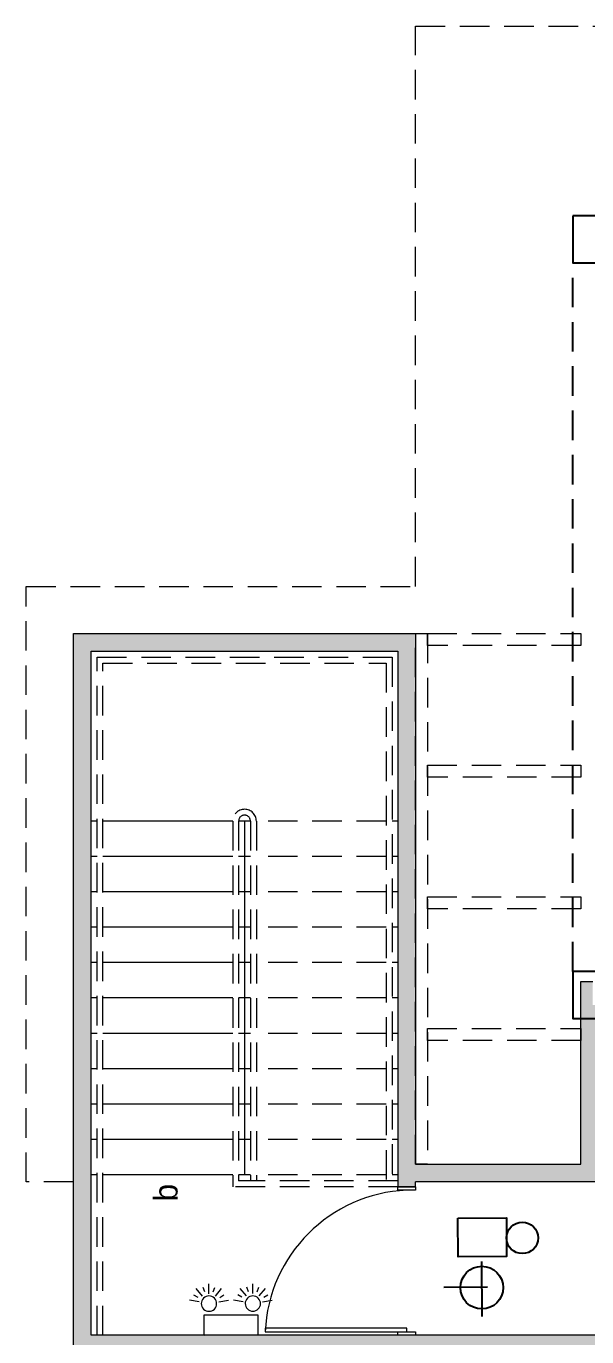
# Model space of a CAD drawing. Header units: metres. Extents: x 51 to 18146, y -212 to 18074.
# Drawn here: x 52.97 to 57.71, y 361.41 to 372.52 of the extents above; entities that cross this region are included whole.
import ezdxf

# ---------------------------------------------------------------- set-up
doc = ezdxf.new("R2010")
doc.units = ezdxf.units.M
doc.linetypes.add('DASHED2', pattern=[0.375, 0.25, -0.125])
doc.linetypes.add('HIDDEN', pattern=[0.375, 0.25, -0.125])
doc.layers.get('0').update_dxf_attribs({"color": 250})
for name, color, linetype in [('AY', 1, 'Continuous'), ('COL', 2, 'Continuous'), ('I-LE', 1, 'Continuous')]:
    doc.layers.add(name, color=color, linetype=linetype)
for name, color, linetype, lineweight in [('L-lampara de emergencia', 1, 'Continuous', 0), ('P0 - Gradas', 250, 'Continuous', 13), ('P0 - Paredes', 250, 'Continuous', 20), ('P0 - Pasamanos', 250, 'Continuous', 13), ('P0 - Pergola', 250, 'Continuous', 18), ('P0 - Puertas', 250, 'Continuous', 13), ('P0 - Textos', 250, 'Continuous', 13)]:
    doc.layers.add(name, color=color, linetype=linetype, lineweight=lineweight)
doc.layers.get('0').freeze()
doc.styles.add('CENTURY GOTHIC', font='GOTHIC.TTF')

# ---------------------------------------------------------------- blocks, each defined once
blk = doc.blocks.new('*U189')
for points in [[(-0.1700000014132812, 1.275000000244472), (-0.1699999996204857, 0.0750000011175874), (-0.139999999592546, 0.0750000011175874), (-0.1400000005704346, 1.275000002107117)], [(-0.1700000000861468, 4e-16), (-0.1999999996484252, 4e-16), (-0.2000000006961635, 0.149999996647239), (-0.1700000013667158, 0.1500000003725293)], [(1.059999999883585, 1.6763807e-09), (1.029999999855645, -1.862644e-10), (1.029999998691491, 0.1499999983236194), (1.0599999984866, 0.1499999983236194)]]:
    blk.add_lwpolyline(points, close=True)
blk.add_arc((-0.2236854728948361, 0.0213145304730344), 1.254834408397315, 2.452028918829121, 87.54797121910858)
blk = doc.blocks.new('A$C929a6598')
at = {"layer": 'I-LE'}
for p, q in [((0.0002187899271371, 0.0001856781973557), (0.0002183763418018, -0.0003315799394193)), ((0.0002749707823095, -5.77713911189e-05), (-0.0001346547155263, -5.77713911189e-05))]:
    blk.add_line(p, q, dxfattribs=at)
at = {"layer": 'I-LE', "lineweight": 25}
blk.add_lwpolyline([(1.3237078674e-06, 0.0005966945968108), (0.0004583447299068, 0.0005951090480661), (0.0004570159390875, 0.0002305154129863), (-5.0828094e-09, 0.0002321009617299)], close=True, dxfattribs=at)
at = {"layer": 'I-LE'}
blk.add_circle((0.0006058328711217, 0.0004047893456018), 0.0001481588036557, dxfattribs=at)
at = {"layer": 'I-LE', "lineweight": 25}
blk.add_circle((0.0002207152448391, -6.03443997679e-05), 0.0002009272968364, dxfattribs=at)
blk = doc.blocks.new('A$C7ec3bbc5')
at = {"layer": 'L-lampara de emergencia'}
for p, q in [((8.00702663837e-05, 0.0003549958001822), (4.12861841032e-05, 0.0003773877043277)), ((0.0001217216535006, 0.0003676879368722), (6.30413379986e-05, 0.0004376201443374)), ((0.0001414535074728, 0.0004065026529133), (0.0001261364143575, 0.0004485857728869)), ((0.0001815186684253, 0.0003894523978233), (0.0001815184960142, 0.0004807425569743)), ((0.0002215837648837, 0.0004065028056502), (0.0002369006990921, 0.0004485859833658)), ((0.0002413157655392, 0.0003676881622523), (0.0002999958168948, 0.0004376205913723)), ((0.0002829672006192, 0.0003549961838871), (0.0003217511983821, 0.0003773882333189)), ((0.00048974067159, 0.0003549965750426), (0.0004509565893095, 0.0003773884773254)), ((0.0005313920588233, 0.00036768870987), (0.0004727117432049, 0.0004376209191978)), ((0.0005511239127954, 0.0004065034277737), (0.0005358068195637, 0.0004485865477473)), ((0.0005911890736315, 0.0003894531708211), (0.0005911889012204, 0.000480743329972)), ((0.0006312541702064, 0.000406503578648), (0.0006465711042983, 0.0004485867563635)), ((0.0006509861707455, 0.00036768893525), (0.0007096662221011, 0.0004376213662326)), ((0.0006926376058254, 0.0003549969587475), (0.0007314216035884, 0.0003773890063167)), ((8.99044086691e-05, 0.0003125786110759), (1.1218945e-09, 0.0003284308109432)), ((0.0002731332186377, 0.0003125789575279), (0.0003630364454584, 0.0003284314963967)), ((0.0004995748138754, 0.0003125793840736), (0.0004096715271007, 0.0003284315858036)), ((0.0006828036238439, 0.0003125797305256), (0.0007727068507811, 0.000328432271257))]:
    blk.add_line(p, q, dxfattribs=at)
at = {"layer": 'L-lampara de emergencia', "linetype": 'Continuous'}
for p, q in [((0.000136315373471, 0.0001923381928355), (0.0006363931131782, 0.0001923391371965)), ((0.0001363157368032, 6.016344e-10), (0.000136315373471, 0.0001923381928355)), ((0.0006363931131782, 0.0001923391371965), (0.0006363934765104, 1.5459955e-09)), ((0.0006363934765104, 1.5459955e-09), (0.0001363157368032, 6.016344e-10))]:
    blk.add_line(p, q, dxfattribs=at)
at = {"layer": 'L-lampara de emergencia', "linetype": 'Continuous', "extrusion": (0, 0, -0.9999999999999998)}
for centre, major_axis, ratio, start_param, end_param in [((0.000181518844096, 0.0002964246924967), (5.05088608198e-05, 5.05088608198e-05), 0.9999999999995033, 3.926988928105668, 10.21017423528525), ((0.0005911892494187, 0.000296425467357), (-5.05088608198e-05, 5.05088608198e-05), 0.9999999999993535, 5.497785254899894, 11.78097056207948)]:
    blk.add_ellipse(centre, major_axis=major_axis, ratio=ratio, start_param=start_param, end_param=end_param, dxfattribs=at)
blk = doc.blocks.new('-COL40-')
at = {"color": 0}
blk.add_lwpolyline([(-0.1999999999710837, 0.1999999998887603), (-0.1999999999710837, -0.200000000115196), (0.2000000000328441, -0.200000000115196), (0.2000000000328441, 0.1999999998887603)], close=True, dxfattribs=at)

msp = doc.modelspace()

# ---------------------------------------------------------------- hatches: boundary and pattern name
at = {"layer": 'P0 - Paredes'}
h = msp.add_hatch(color=256, dxfattribs=at)
h.dxf.hatch_style = 1
h.paths.add_polyline_path([(53.36744320543111, 367.3709832897782), (53.36781009985506, 361.2779757661223), (57.96192812544108, 361.2779757488966), (57.96241530928016, 361.4278038067817), (53.51715097434819, 361.4278038156033), (53.51727126190066, 367.2211552290917), (56.11429086662829, 367.2211552197933), (56.11429085174203, 362.6863594659567), (56.26411890263856, 362.6863594636321), (56.26411892311275, 367.3709832651019)])
h = msp.add_hatch(color=256, dxfattribs=at)
h.dxf.hatch_style = 1
h.paths.add_polyline_path([(56.26411890636385, 362.7263136077524), (61.13852645130456, 362.7263136072755), (61.13852647548914, 362.8761418158412), (61.06361243608594, 362.8761417772174), (61.06361243794858, 364.4243091103435), (60.91877859121561, 364.4243646726608), (60.91877856703103, 364.2745365259052), (60.91877859307825, 362.8761416614056), (60.65531952431798, 362.8761416614056), (60.65531952618062, 362.8761405730248), (60.00606462407112, 362.8761416609287), (58.5614839181602, 362.8761416618824), (57.9122290160507, 362.8761416609287), (57.91222901791334, 364.2245955232382), (57.76240096142888, 364.2245955232382), (57.76240096329153, 364.4243662619591), (57.6625155941695, 364.4243658601046), (57.6625155941695, 362.8761416595578), (56.26411890636385, 362.8761416586041)])

# ---------------------------------------------------------------- linework, layer by layer
at = {"layer": 'AY', "color": 0, "linetype": 'HIDDEN'}
msp.add_line((57.59436682507195, 364.5095789272697), (57.59436682507195, 370.5095789273707), dxfattribs=at)
at = {"layer": 'P0 - Gradas'}
for p, q in [((53.56721394181252, 365.782805945158), (53.51727125446498, 365.782805945158)), ((54.71589568769932, 365.7828059381842), (53.61715662731231, 365.7828059446812)), ((54.86572374232114, 365.7828059386015), (54.7658383731991, 365.7828059381842)), ((54.815781058684, 365.7828059381842), (54.81578104938567, 362.7862448513508)), ((56.11429086476564, 365.7828059172035), (56.06434817741811, 365.7828059186339)), ((53.56721394181252, 365.4831498368383), (53.51727125446498, 365.4831498396397)), ((54.71589568583667, 365.4831498293877), (53.61715662544966, 365.4831498373151)), ((54.86572374232114, 365.4831498293877), (54.7658383731991, 365.483149828434)), ((56.11429086105526, 365.4831498098374), (56.06434817741811, 365.4831498093605)), ((53.56721394181252, 365.1834937289954), (53.51727125446498, 365.1834937280416)), ((54.71589568397402, 365.1834937215448), (53.61715662358701, 365.1834937280416)), ((54.86572374418378, 365.1834937205911), (54.76583837133646, 365.1834937192202)), ((56.11429086105526, 365.1834937001467), (56.06434817741811, 365.1834937011003)), ((53.56721393994988, 364.8838376201987), (53.51727125260234, 364.8838376211524)), ((54.71589568211138, 364.8838376100064), (53.61715662172437, 364.8838376206756)), ((54.86572374045849, 364.8838376100064), (54.76583836947382, 364.8838376118541)), ((56.11429086105526, 364.8838375923038), (56.06434817555546, 364.8838375923038)), ((53.56721393810213, 364.5841815109849), (53.5172712507397, 364.5841815114617)), ((54.71589568211138, 364.5841815049053), (53.61715662172437, 364.5841815114617)), ((54.86572373859584, 364.5841815040112), (54.76583836947382, 364.584181504488)), ((56.11429085919262, 364.5841814835072), (56.06434817555546, 364.5841814830899)), ((53.56721393810213, 364.2845254054666), (53.51727124887705, 364.2845254036188)), ((54.71589568026364, 364.2845253952146), (53.61715662172437, 364.2845254021883)), ((54.8657237367332, 364.2845253952146), (54.76583836761117, 364.2845253942609)), ((56.11429085732996, 364.2845253738165), (56.06434817369282, 364.2845253756643)), ((53.56721393437684, 363.9848692957759), (53.51727124887705, 363.9848692961932)), ((54.71589568026364, 363.9848692860007), (53.61715661986172, 363.98486929667)), ((54.8657237367332, 363.9848692855239), (54.76583836574853, 363.9848692855239)), ((56.11429085546732, 363.9848692669273), (56.06434817369282, 363.9848692678213)), ((53.56721393437684, 363.6852131860256), (53.51727124516666, 363.6852131874562)), ((54.715895678401, 363.6852131767273), (53.61715661801397, 363.6852131874562)), ((54.86572373302281, 363.6852131772041), (54.76583836574853, 363.685213177681)), ((56.11429085360468, 363.6852131595016), (56.06434817183018, 363.6852131586075)), ((53.56721393251419, 363.3855570772886), (53.51727124516666, 363.3855570781827)), ((54.71589567653835, 363.3855570716858), (53.61715661615133, 363.3855570777059)), ((54.86572373302281, 363.3855570679903), (54.76583836574853, 363.3855570684076)), ((56.11429085174203, 363.3855570502877), (56.06434816811979, 363.3855570498109)), ((53.56721393065154, 363.0859009717703), (53.51727124330402, 363.0859009708166)), ((54.71589567467571, 363.0859009615183), (53.61715661428869, 363.0859009689689)), ((54.86572373116016, 363.0859009605647), (54.76583836388588, 363.0859009610414)), ((56.11429085174203, 363.0859009401202), (56.06434816625714, 363.0859009424448)), ((53.56721393065154, 362.7862448606491), (53.51727124330402, 362.7862448629737)), ((54.71589567281306, 362.7862448527217), (53.61715661428869, 362.7862448629737)), ((54.86572373116016, 362.7862448527217), (54.7658383601755, 362.7862448523045)), ((56.11429084987939, 362.786244833231), (56.06434816811979, 362.7862448336482))]:
    msp.add_line(p, q, dxfattribs=at)
at = {"layer": 'P0 - Gradas', "linetype": 'DASHED2'}
for p, q in [((56.01440549564362, 365.7828059176803), (54.91566642966867, 365.7828059381842)), ((56.01440549378096, 365.483149810791), (54.91566642966867, 365.483149828434)), ((56.01440549378096, 365.1834937006235), (54.91566642780602, 365.1834937210679)), ((56.01440549378096, 364.8838375913501), (54.91566642595827, 364.8838376100064)), ((56.01440549191832, 364.584181483984), (54.91566642595827, 364.5841815040112)), ((56.01440549005568, 364.2845253770948), (54.91566642409563, 364.2845253952146)), ((56.01440548820793, 363.984869267404), (54.91566642223299, 363.9848692860007)), ((56.01440548634529, 363.6852131586075), (54.91566642223299, 363.6852131762505)), ((56.01440548634529, 363.3855570507646), (54.91566642037034, 363.3855570688844)), ((56.01440548448264, 363.0859009410739), (54.91566642037034, 363.0859009610414)), ((56.01440548448264, 362.7862448336482), (54.9156664185077, 362.7862448523045))]:
    msp.add_line(p, q, dxfattribs=at)
at = {"layer": 'P0 - Paredes'}
for p, q in [((53.36744471429288, 361.277975768447), (53.36744320727884, 367.370983290732)), ((53.36744320727884, 367.370983290732), (56.26411892311275, 367.3709832618833)), ((56.26411892311275, 367.3709832618833), (56.26411890636385, 362.8761416581869)), ((53.51727277077735, 361.4278038202524), (53.51727126190066, 367.2211552346945)), ((53.51727126190066, 367.2211552346945), (56.11429086849093, 367.2211552086472)), ((56.11429086849093, 367.2211552086472), (56.11429085546732, 362.6863594631553)), ((57.66251560905576, 364.4243658592105), (57.76240098004043, 364.424366261065)), ((57.66251561278105, 362.8761416595578), (57.66251560905576, 364.4243658592105)), ((56.26411890636385, 362.8761416581869), (57.66251561278105, 362.8761416595578)), ((56.2641189045012, 362.6863594626785), (56.11429085174203, 362.6863594641089)), ((61.13852646803856, 362.7263136063218), (56.2641189045012, 362.7263136067987)), ((56.2641189045012, 362.6863594626785), (56.2641189045012, 362.7263136072755))]:
    msp.add_line(p, q, dxfattribs=at)
msp.add_lwpolyline([(57.96217172200978, 361.4278038011789), (53.51727277077735, 361.4278038202524)], dxfattribs=at)
at = {"layer": 'P0 - Pasamanos', "linetype": 'HIDDEN', "transparency": 33554687}
for p, q in [((53.56721545627713, 361.4278038216233), (53.56721394553781, 367.1712125510574)), ((53.56721394553781, 367.1712125510574), (56.06434818485379, 367.1712125222087)), ((53.61715814176202, 361.4278038197756), (53.61715663103759, 367.1212698674202)), ((53.61715663103759, 367.1212698674202), (56.0144054993689, 367.1212698390484)), ((56.0144054993689, 367.1212698390484), (56.01440548448264, 362.7363021504879)), ((56.06434818485379, 367.1712125222087), (56.06434816625714, 362.736302149117)), ((54.71589568769932, 365.7828059381842), (54.71589567653835, 362.6863594845533)), ((54.7658383731991, 365.7828059381842), (54.76583836202324, 362.7363021681905)), ((54.86572374604643, 365.7828059377075), (54.86572373116016, 362.7363021690846)), ((54.91566642966867, 365.7828059381842), (54.91566641664505, 362.7363021663427)), ((56.11429085174203, 362.6863594641089), (54.71589567653835, 362.6863594845533)), ((56.11429085174203, 362.7363021476865), (54.76583836202324, 362.7363021681905))]:
    msp.add_line(p, q, dxfattribs=at)
for radius in [0.0998853709867805, 0.0499426854933903]:
    msp.add_arc((54.815781058684, 365.7828059381842), radius, 359.9999998393064, 179.9999998393063, dxfattribs=at)
at = {"layer": 'P0 - Pergola', "linetype": 'DASHED2'}
for p, q in [((52.96790288244188, 362.7263136086464), (52.96790148518979, 367.7705247788429)), ((53.36744435521961, 362.7263128905296), (52.96790288244188, 362.7263136091232))]:
    msp.add_line(p, q, dxfattribs=at)
msp.add_lwpolyline([(52.96790148518979, 367.7705247788429), (56.2641192189306, 367.7705247398019), (56.26412043569982, 372.5150811910034), (67.75093794848026, 372.5150811910034)], dxfattribs=at)
for points in [[(56.36400428850949, 362.8761416586041), (56.26411891752482, 362.8761416581869), (56.26411892311275, 367.3709832618833), (56.36400429409743, 367.3709832623601)], [(57.66251560533047, 367.3709832604528), (57.66251560533047, 367.2710978909135), (56.3640042847991, 367.2710978909135), (56.3640042847991, 367.3709832595587)], [(57.66251560905576, 366.2555966376066), (57.66251560719311, 366.1557112671137), (56.3640042847991, 366.1557112671137), (56.3640042847991, 366.2555966380835)], [(57.66251560533047, 365.1402100148201), (57.66251560719311, 365.0403246452212), (56.36400428666174, 365.0403246456981), (56.3640042847991, 365.1402100152373)], [(57.66251560905576, 364.0248342080116), (57.66251561091841, 363.9249488384128), (56.3640042847991, 363.9249380223751), (56.3640042847991, 364.0248233923912)]]:
    msp.add_lwpolyline(points, close=True, dxfattribs=at)

# ---------------------------------------------------------------- block references
at = {"layer": 'COL', "color": 0}
for p in [(57.79436682507858, 370.7095789272449), (57.79436682510944, 364.3095789272459)]:
    msp.add_blockref('-COL40-', p, dxfattribs=at)
at = {"layer": 'I-LE', "xscale": 899.86729381084, "yscale": 899.86729381084, "zscale": 899.86729381084, "rotation": 0.4529601705228173}
msp.add_blockref('A$C929a6598', (56.62463642770052, 361.8838937034607), dxfattribs=at)
at = {"layer": 'L-lampara de emergencia', "lineweight": -3, "xscale": 906.1600720892355, "yscale": 906.1600720892355, "zscale": 906.1600720892355, "rotation": 0.1074756158389854}
msp.add_blockref('A$C7ec3bbc5', (54.3507675435394, 361.4267139939666), dxfattribs=at)
at = {"layer": 'P0 - Puertas', "xscale": 0.9988536949837254, "yscale": 0.9988536949837254, "zscale": 0.9988536949837254, "rotation": 90.00000855729616}
msp.add_blockref('*U189', (56.26411906450987, 361.6275745487213), dxfattribs=at)

# ---------------------------------------------------------------- texts
at = {"layer": 'P0 - Textos', "insert": (54.04873704054952, 362.6355748304725), "char_height": 0.199770738996745, "attachment_point": 2, "rotation": 90.16618649970928, "style": 'CENTURY GOTHIC'}
msp.add_mtext_dynamic_manual_height_columns('b', width=0.0018619528952601, gutter_width=0.0029965610849512, heights=[0], dxfattribs=at)

doc.saveas('drawing.dxf')
